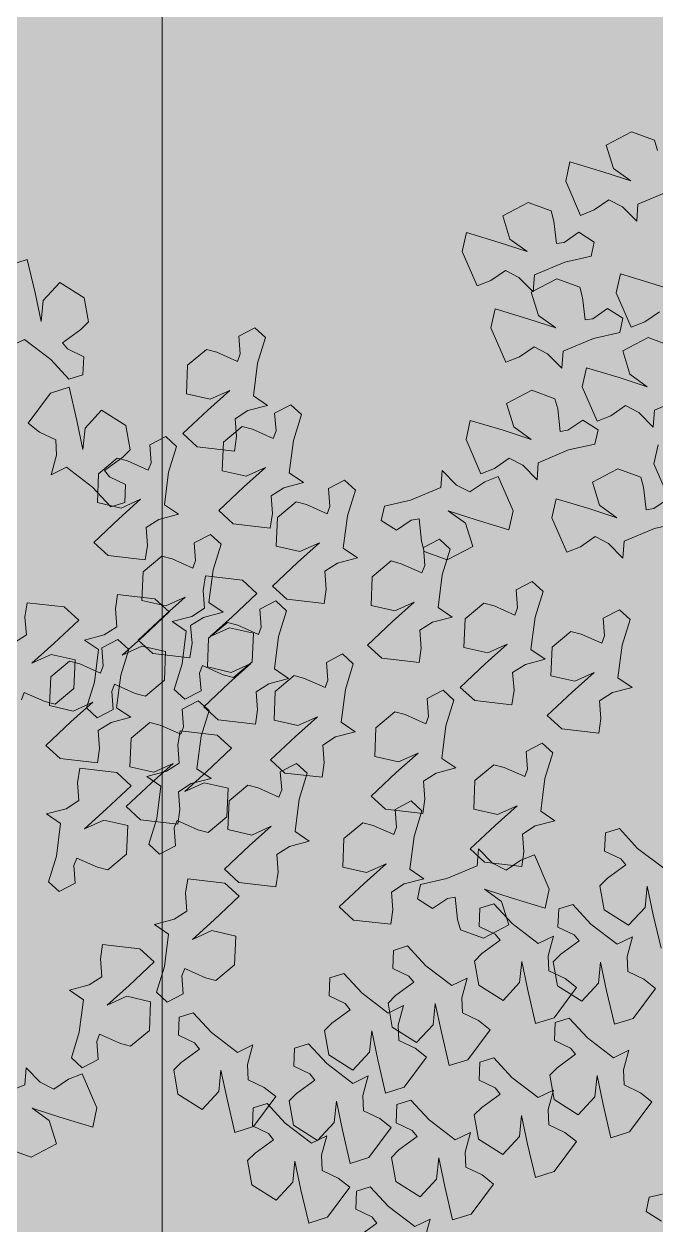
# Model space of a CAD drawing. Header units: metres. Extents: x 8 to 2416, y -346 to 476.
# Drawn here: x 77.363 to 77.851, y 107.146 to 108.073 of the extents above; entities that cross this region are included whole.
import ezdxf

# ---------------------------------------------------------------- set-up
doc = ezdxf.new("R2010")
doc.units = ezdxf.units.M
doc.linetypes.add('0', pattern=[0])
doc.linetypes.add('CONTINUA', pattern=[0])
doc.layers.get('0').update_dxf_attribs({"color": 250, "linetype": '0', "lineweight": 20})
doc.layers.add('ARBOLES', color=86, linetype='Continuous', lineweight=0)
doc.layers.add('grama', color=7, linetype='Continuous', lineweight=0, true_color=0x698c45)
doc.layers.add('Techos 2do', color=7, linetype='CONTINUA', lineweight=5, true_color=0x42391a)

# ---------------------------------------------------------------- blocks, each defined once
blk = doc.blocks.new('TREES')
at = {"layer": 'ARBOLES', "color": 252, "true_color": 0x8da178}
for p, q in [((-0.02161, 0.17486), (-0.02471, 0.17078)), ((-0.01485, 0.16891), (-0.02161, 0.17486)), ((-0.01112, 0.1749), (-0.01194, 0.16854)), ((-0.00358, 0.17531), (-0.01112, 0.1749)), ((0.00101, 0.17078), (-0.00358, 0.17531)), ((-0.02471, 0.17078), (-0.02491, 0.16095)), ((0.00054, 0.16802), (0.00101, 0.17078)), ((-0.00918, 0.16367), (-0.01485, 0.16891)), ((-0.01194, 0.16854), (-0.00918, 0.16367)), ((-0.00134, 0.16237), (0.00054, 0.16802)), ((0.0432, 0.16738), (0.04237, 0.16102)), ((0.05074, 0.16779), (0.0432, 0.16738)), ((0.05533, 0.16326), (0.05074, 0.16779)), ((0.03271, 0.16734), (0.02961, 0.16326)), ((0.03947, 0.16139), (0.03271, 0.16734)), ((-0.02107, 0.16073), (-0.01644, 0.16153)), ((-0.01644, 0.16153), (-0.014, 0.1584)), ((0.00066, 0.16182), (-0.00134, 0.16237)), ((0.00528, 0.16262), (0.00066, 0.16182)), ((0.00788, 0.15862), (0.00528, 0.16262)), ((0.02961, 0.16326), (0.02941, 0.15343)), ((0.04514, 0.15615), (0.03947, 0.16139)), ((0.05486, 0.1605), (0.05533, 0.16326)), ((-0.02491, 0.16095), (-0.02107, 0.16073)), ((-0.014, 0.1584), (-0.01216, 0.15338)), ((0.00556, 0.15556), (0.00788, 0.15862)), ((0.04237, 0.16102), (0.04514, 0.15615)), ((0.05297, 0.15485), (0.05486, 0.1605)), ((-0.01216, 0.15338), (-0.01, 0.1573)), ((-0.01, 0.1573), (-0.00136, 0.15702)), ((-0.00136, 0.15702), (0.00556, 0.15556)), ((0.05497, 0.1543), (0.05297, 0.15485)), ((0.0596, 0.1551), (0.05497, 0.1543)), ((0.0622, 0.1511), (0.0596, 0.1551)), ((-0.03565, 0.15233), (-0.03874, 0.14824)), ((-0.02889, 0.14637), (-0.03565, 0.15233)), ((-0.02516, 0.15237), (-0.02598, 0.146)), ((-0.01762, 0.15277), (-0.02516, 0.15237)), ((-0.01303, 0.14824), (-0.01762, 0.15277)), ((0.00817, 0.15327), (0.00508, 0.14919)), ((0.01493, 0.14732), (0.00817, 0.15327)), ((0.01866, 0.15331), (0.01784, 0.14695)), ((0.0262, 0.15372), (0.01866, 0.15331)), ((0.03079, 0.14919), (0.0262, 0.15372)), ((0.02941, 0.15343), (0.03325, 0.15321)), ((0.03325, 0.15321), (0.03788, 0.15401)), ((0.03788, 0.15401), (0.04032, 0.15089)), ((0.00508, 0.14919), (0.00487, 0.13936)), ((0.03033, 0.14643), (0.03079, 0.14919)), ((0.04032, 0.15089), (0.04215, 0.14586)), ((0.04215, 0.14586), (0.04432, 0.14978)), ((0.04432, 0.14978), (0.05296, 0.1495)), ((0.05296, 0.1495), (0.05988, 0.14804)), ((0.05988, 0.14804), (0.0622, 0.1511)), ((-0.03874, 0.14824), (-0.03895, 0.13841)), ((-0.02321, 0.14113), (-0.02889, 0.14637)), ((-0.02598, 0.146), (-0.02321, 0.14113)), ((-0.01538, 0.13983), (-0.01349, 0.14549)), ((-0.01349, 0.14549), (-0.01303, 0.14824)), ((0.02061, 0.14208), (0.01493, 0.14732)), ((0.01784, 0.14695), (0.02061, 0.14208)), ((0.02844, 0.14078), (0.03033, 0.14643)), ((0.06337, 0.1467), (0.06028, 0.14261)), ((0.07013, 0.14075), (0.06337, 0.1467)), ((0.07386, 0.14674), (0.07304, 0.14037)), ((0.0814, 0.14715), (0.07386, 0.14674)), ((0.08599, 0.14262), (0.0814, 0.14715)), ((0.06028, 0.14261), (0.06008, 0.13278)), ((0.08553, 0.13986), (0.08599, 0.14262)), ((-0.0351, 0.1382), (-0.03048, 0.139)), ((-0.03048, 0.139), (-0.02803, 0.13587)), ((-0.01338, 0.13928), (-0.01538, 0.13983)), ((-0.00875, 0.14008), (-0.01338, 0.13928)), ((-0.00616, 0.13608), (-0.00875, 0.14008)), ((0.00487, 0.13936), (0.00872, 0.13914)), ((0.00872, 0.13914), (0.01334, 0.13994)), ((0.01334, 0.13994), (0.01579, 0.13681)), ((0.03044, 0.14023), (0.02844, 0.14078)), ((0.03507, 0.14103), (0.03044, 0.14023)), ((0.03766, 0.13703), (0.03507, 0.14103)), ((0.07581, 0.13551), (0.07013, 0.14075)), ((0.07304, 0.14037), (0.07581, 0.13551)), ((0.08364, 0.13421), (0.08553, 0.13986)), ((-0.03895, 0.13841), (-0.0351, 0.1382)), ((-0.02803, 0.13587), (-0.0262, 0.13084)), ((-0.00847, 0.13303), (-0.00616, 0.13608)), ((0.01579, 0.13681), (0.01762, 0.13179)), ((0.03535, 0.13397), (0.03766, 0.13703)), ((0.06212, 0.13588), (0.05458, 0.13547)), ((0.06671, 0.13135), (0.06212, 0.13588)), ((-0.10343, 0.13343), (-0.10965, 0.13172)), ((-0.10127, 0.13165), (-0.10343, 0.13343)), ((-0.09422, 0.13305), (-0.09584, 0.12864)), ((-0.08946, 0.1333), (-0.09422, 0.13305)), ((-0.08797, 0.12976), (-0.08946, 0.1333)), ((-0.0262, 0.13084), (-0.02404, 0.13476)), ((-0.02404, 0.13476), (-0.01539, 0.13448)), ((-0.01539, 0.13448), (-0.00847, 0.13303)), ((-0.00759, 0.13449), (-0.01069, 0.1304)), ((-0.00083, 0.12853), (-0.00759, 0.13449)), ((0.0029, 0.13452), (0.00207, 0.12816)), ((0.01044, 0.13493), (0.0029, 0.13452)), ((0.01502, 0.1304), (0.01044, 0.13493)), ((0.01762, 0.13179), (0.01978, 0.13571)), ((0.01978, 0.13571), (0.02843, 0.13543)), ((0.02843, 0.13543), (0.03535, 0.13397)), ((0.04409, 0.13543), (0.04099, 0.13135)), ((0.05085, 0.12948), (0.04409, 0.13543)), ((0.05458, 0.13547), (0.05376, 0.12911)), ((0.06008, 0.13278), (0.06392, 0.13257)), ((0.06392, 0.13257), (0.06855, 0.13337)), ((0.06855, 0.13337), (0.07099, 0.13024)), ((0.08564, 0.13366), (0.08364, 0.13421)), ((0.09027, 0.13446), (0.08564, 0.13366)), ((0.09286, 0.13046), (0.09027, 0.13446)), ((-0.10965, 0.13172), (-0.11306, 0.12498)), ((-0.09732, 0.12719), (-0.10127, 0.13165)), ((-0.0927, 0.1245), (-0.08797, 0.12976)), ((-0.01069, 0.1304), (-0.01089, 0.12057)), ((0.01456, 0.12764), (0.01502, 0.1304)), ((0.04099, 0.13135), (0.04079, 0.12152)), ((0.05652, 0.12424), (0.05085, 0.12948)), ((0.06624, 0.12859), (0.06671, 0.13135)), ((0.07099, 0.13024), (0.07282, 0.12521)), ((0.09055, 0.1274), (0.09286, 0.13046)), ((-0.09584, 0.12864), (-0.09732, 0.12719)), ((0.00484, 0.12329), (-0.00083, 0.12853)), ((0.00207, 0.12816), (0.00484, 0.12329)), ((0.01267, 0.12199), (0.01456, 0.12764)), ((0.05376, 0.12911), (0.05652, 0.12424)), ((0.06436, 0.12294), (0.06624, 0.12859)), ((0.07282, 0.12521), (0.07499, 0.12914)), ((0.07499, 0.12914), (0.08363, 0.12886)), ((0.08363, 0.12886), (0.09055, 0.1274)), ((-0.11306, 0.12498), (-0.10796, 0.12109)), ((-0.09726, 0.11716), (-0.0927, 0.1245)), ((-0.04966, 0.12511), (-0.05276, 0.12102)), ((-0.0429, 0.11916), (-0.04966, 0.12511)), ((-0.03917, 0.12515), (-0.04, 0.11878)), ((-0.03163, 0.12556), (-0.03917, 0.12515)), ((-0.02704, 0.12103), (-0.03163, 0.12556)), ((0.07098, 0.12319), (0.06636, 0.12239)), ((0.07358, 0.11919), (0.07098, 0.12319)), ((-0.10236, 0.12105), (-0.10974, 0.11876)), ((-0.10796, 0.12109), (-0.10236, 0.12105)), ((-0.05276, 0.12102), (-0.05296, 0.11119)), ((-0.02751, 0.11827), (-0.02704, 0.12103)), ((-0.01089, 0.12057), (-0.00705, 0.12035)), ((-0.00705, 0.12035), (-0.00242, 0.12116)), ((-0.00242, 0.12116), (0.00002, 0.11803)), ((0.01467, 0.12144), (0.01267, 0.12199)), ((0.0193, 0.12224), (0.01467, 0.12144)), ((0.02189, 0.11824), (0.0193, 0.12224)), ((0.04079, 0.12152), (0.04463, 0.1213)), ((0.04463, 0.1213), (0.04926, 0.1221)), ((0.04926, 0.1221), (0.0517, 0.11897)), ((0.06636, 0.12239), (0.06436, 0.12294)), ((-0.10974, 0.11876), (-0.11827, 0.11588)), ((-0.09494, 0.11332), (-0.09726, 0.11716)), ((-0.03723, 0.11392), (-0.0429, 0.11916)), ((-0.04, 0.11878), (-0.03723, 0.11392)), ((-0.0294, 0.11262), (-0.02751, 0.11827)), ((0.00002, 0.11803), (0.00185, 0.113)), ((0.00185, 0.113), (0.00402, 0.11692)), ((0.00402, 0.11692), (0.01266, 0.11664)), ((0.01958, 0.11519), (0.02189, 0.11824)), ((0.02569, 0.11947), (0.02259, 0.11538)), ((0.03245, 0.11351), (0.02569, 0.11947)), ((0.03618, 0.11951), (0.03536, 0.11314)), ((0.04372, 0.11991), (0.03618, 0.11951)), ((0.04831, 0.11538), (0.04372, 0.11991)), ((0.0517, 0.11897), (0.05354, 0.11394)), ((0.05354, 0.11394), (0.0557, 0.11787)), ((0.0557, 0.11787), (0.06434, 0.11759)), ((0.06434, 0.11759), (0.07126, 0.11613)), ((0.07126, 0.11613), (0.07358, 0.11919)), ((-0.11827, 0.11588), (-0.11628, 0.11116)), ((-0.10577, 0.10929), (-0.10414, 0.11369)), ((-0.10414, 0.11369), (-0.10021, 0.11425)), ((-0.10021, 0.11425), (-0.09494, 0.11332)), ((-0.01986, 0.11572), (-0.02296, 0.11163)), ((-0.0131, 0.10977), (-0.01986, 0.11572)), ((-0.00937, 0.11576), (-0.01019, 0.10939)), ((-0.00183, 0.11616), (-0.00937, 0.11576)), ((0.00276, 0.11163), (-0.00183, 0.11616)), ((0.01266, 0.11664), (0.01958, 0.11519)), ((0.02259, 0.11538), (0.02239, 0.10555)), ((0.04784, 0.11263), (0.04831, 0.11538)), ((-0.12535, 0.11184), (-0.13157, 0.11013)), ((-0.12319, 0.11006), (-0.12535, 0.11184)), ((-0.11614, 0.11146), (-0.11776, 0.10705)), ((-0.11628, 0.11116), (-0.10787, 0.10607)), ((-0.11138, 0.11171), (-0.11614, 0.11146)), ((-0.10989, 0.10817), (-0.11138, 0.11171)), ((-0.05296, 0.11119), (-0.04912, 0.11098)), ((-0.04912, 0.11098), (-0.04449, 0.11178)), ((-0.04449, 0.11178), (-0.04205, 0.10865)), ((-0.0274, 0.11207), (-0.0294, 0.11262)), ((-0.02277, 0.11287), (-0.0274, 0.11207)), ((-0.02296, 0.11163), (-0.02316, 0.1018)), ((-0.02017, 0.10887), (-0.02277, 0.11287)), ((0.00229, 0.10888), (0.00276, 0.11163)), ((0.03812, 0.10827), (0.03245, 0.11351)), ((0.03536, 0.11314), (0.03812, 0.10827)), ((0.04596, 0.10697), (0.04784, 0.11263)), ((-0.13157, 0.11013), (-0.13498, 0.10339)), ((-0.11924, 0.1056), (-0.12319, 0.11006)), ((-0.11462, 0.10291), (-0.10989, 0.10817)), ((-0.10787, 0.10607), (-0.10577, 0.10929)), ((-0.04205, 0.10865), (-0.04022, 0.10362)), ((-0.04022, 0.10362), (-0.03805, 0.10755)), ((-0.03805, 0.10755), (-0.02941, 0.10727)), ((-0.02249, 0.10581), (-0.02017, 0.10887)), ((-0.00743, 0.10452), (-0.0131, 0.10977)), ((-0.01019, 0.10939), (-0.00743, 0.10452)), ((0.00041, 0.10322), (0.00229, 0.10888)), ((-0.11776, 0.10705), (-0.11924, 0.1056)), ((-0.02941, 0.10727), (-0.02249, 0.10581)), ((0.02239, 0.10555), (0.02623, 0.10534)), ((0.02623, 0.10534), (0.03086, 0.10614)), ((0.03086, 0.10614), (0.0333, 0.10301)), ((0.04795, 0.10642), (0.04596, 0.10697)), ((0.05258, 0.10722), (0.04795, 0.10642)), ((0.05518, 0.10322), (0.05258, 0.10722)), ((-0.13498, 0.10339), (-0.12988, 0.0995)), ((-0.11918, 0.09557), (-0.11462, 0.10291)), ((-0.10869, 0.10246), (-0.11491, 0.10075)), ((-0.10654, 0.10068), (-0.10869, 0.10246)), ((-0.09949, 0.10209), (-0.10111, 0.09768)), ((-0.09473, 0.10233), (-0.09949, 0.10209)), ((-0.09324, 0.0988), (-0.09473, 0.10233)), ((-0.02316, 0.1018), (-0.01932, 0.10159)), ((-0.01932, 0.10159), (-0.01469, 0.10239)), ((-0.01469, 0.10239), (-0.01225, 0.09926)), ((0.0024, 0.10267), (0.00041, 0.10322)), ((0.00703, 0.10347), (0.0024, 0.10267)), ((0.00963, 0.09947), (0.00703, 0.10347)), ((0.0333, 0.10301), (0.03514, 0.09798)), ((0.03514, 0.09798), (0.0373, 0.1019)), ((0.0373, 0.1019), (0.04594, 0.10162)), ((0.04594, 0.10162), (0.05286, 0.10017)), ((0.05286, 0.10017), (0.05518, 0.10322)), ((-0.12428, 0.09946), (-0.13166, 0.09717)), ((-0.12988, 0.0995), (-0.12428, 0.09946)), ((-0.11491, 0.10075), (-0.11833, 0.09402)), ((-0.10259, 0.09622), (-0.10654, 0.10068)), ((-0.09796, 0.09354), (-0.09324, 0.0988)), ((-0.01225, 0.09926), (-0.01041, 0.09423)), ((-0.01041, 0.09423), (-0.00825, 0.09816)), ((-0.00825, 0.09816), (0.00039, 0.09787)), ((0.00731, 0.09642), (0.00963, 0.09947)), ((-0.13166, 0.09717), (-0.14019, 0.09429)), ((-0.11686, 0.09173), (-0.11918, 0.09557)), ((-0.10111, 0.09768), (-0.10259, 0.09622)), ((-0.08941, 0.09494), (-0.09563, 0.09324)), ((-0.08726, 0.09316), (-0.08941, 0.09494)), ((-0.07545, 0.09481), (-0.08021, 0.09457)), ((-0.07396, 0.09128), (-0.07545, 0.09481)), ((0.00039, 0.09787), (0.00731, 0.09642)), ((-0.14019, 0.09429), (-0.1382, 0.08957)), ((-0.12768, 0.0877), (-0.12606, 0.0921)), ((-0.12606, 0.0921), (-0.12213, 0.09266)), ((-0.12213, 0.09266), (-0.11686, 0.09173)), ((-0.11833, 0.09402), (-0.11323, 0.09013)), ((-0.10253, 0.08619), (-0.09796, 0.09354)), ((-0.09563, 0.09324), (-0.09905, 0.0865)), ((-0.0833, 0.0887), (-0.08726, 0.09316)), ((-0.08021, 0.09457), (-0.08183, 0.09016)), ((-0.05666, 0.09413), (-0.05976, 0.09004)), ((-0.0499, 0.08818), (-0.05666, 0.09413)), ((-0.04617, 0.09417), (-0.04699, 0.0878)), ((-0.03863, 0.09457), (-0.04617, 0.09417)), ((-0.03404, 0.09004), (-0.03863, 0.09457)), ((0.01256, 0.09318), (0.00946, 0.08909)), ((0.01932, 0.08723), (0.01256, 0.09318)), ((0.02305, 0.09322), (0.02222, 0.08685)), ((0.03059, 0.09363), (0.02305, 0.09322)), ((0.03517, 0.08909), (0.03059, 0.09363)), ((0.04553, 0.09265), (0.04337, 0.0884)), ((0.04934, 0.09217), (0.04553, 0.09265)), ((0.05154, 0.08545), (0.04934, 0.09217)), ((-0.1382, 0.08957), (-0.12979, 0.08448)), ((-0.10763, 0.09009), (-0.11501, 0.08779)), ((-0.11323, 0.09013), (-0.10763, 0.09009)), ((-0.08183, 0.09016), (-0.0833, 0.0887)), ((-0.07868, 0.08602), (-0.07396, 0.09128)), ((-0.05976, 0.09004), (-0.05996, 0.08021)), ((-0.03451, 0.08729), (-0.03404, 0.09004)), ((-0.02688, 0.08848), (-0.02998, 0.0844)), ((-0.02012, 0.08253), (-0.02688, 0.08848)), ((-0.01639, 0.08852), (-0.01721, 0.08216)), ((-0.00885, 0.08893), (-0.01639, 0.08852)), ((-0.00426, 0.0844), (-0.00885, 0.08893)), ((0.00946, 0.08909), (0.00926, 0.07926)), ((0.03471, 0.08634), (0.03517, 0.08909)), ((-0.12979, 0.08448), (-0.12768, 0.0877)), ((-0.11501, 0.08779), (-0.12354, 0.08492)), ((-0.10021, 0.08235), (-0.10253, 0.08619)), ((-0.09905, 0.0865), (-0.09394, 0.08261)), ((-0.08324, 0.07867), (-0.07868, 0.08602)), ((-0.04423, 0.08293), (-0.0499, 0.08818)), ((-0.04699, 0.0878), (-0.04423, 0.08293)), ((-0.03639, 0.08163), (-0.03451, 0.08729)), ((0.02499, 0.08198), (0.01932, 0.08723)), ((0.02222, 0.08685), (0.02499, 0.08198)), ((0.03282, 0.08069), (0.03471, 0.08634)), ((0.04337, 0.0884), (0.04638, 0.08479)), ((0.05561, 0.07782), (0.05154, 0.08545)), ((-0.13541, 0.08237), (-0.13703, 0.07796)), ((-0.13065, 0.08262), (-0.13541, 0.08237)), ((-0.12916, 0.07909), (-0.13065, 0.08262)), ((-0.12354, 0.08492), (-0.12155, 0.08019)), ((-0.11103, 0.07832), (-0.10941, 0.08273)), ((-0.10941, 0.08273), (-0.10548, 0.08328)), ((-0.10548, 0.08328), (-0.10021, 0.08235)), ((-0.08835, 0.08257), (-0.09572, 0.08028)), ((-0.09394, 0.08261), (-0.08835, 0.08257)), ((-0.02998, 0.0844), (-0.03018, 0.07457)), ((-0.01445, 0.07729), (-0.02012, 0.08253)), ((-0.01721, 0.08216), (-0.01445, 0.07729)), ((-0.00472, 0.08164), (-0.00426, 0.0844)), ((0.0469, 0.08279), (0.04106, 0.08159)), ((0.04638, 0.08479), (0.0469, 0.08279)), ((-0.13851, 0.07651), (-0.14246, 0.08097)), ((-0.13388, 0.07382), (-0.12916, 0.07909)), ((-0.12155, 0.08019), (-0.11314, 0.0751)), ((-0.09572, 0.08028), (-0.10426, 0.0774)), ((-0.08066, 0.07898), (-0.08688, 0.07727)), ((-0.07851, 0.0772), (-0.08066, 0.07898)), ((-0.05996, 0.08021), (-0.05612, 0.08)), ((-0.05612, 0.08), (-0.05149, 0.0808)), ((-0.05149, 0.0808), (-0.04905, 0.07767)), ((-0.0344, 0.08108), (-0.03639, 0.08163)), ((-0.02977, 0.08188), (-0.0344, 0.08108)), ((-0.02717, 0.07788), (-0.02977, 0.08188)), ((-0.00661, 0.07599), (-0.00472, 0.08164)), ((0.00926, 0.07926), (0.0131, 0.07905)), ((0.0131, 0.07905), (0.01773, 0.07985)), ((0.01773, 0.07985), (0.02017, 0.07672)), ((0.03482, 0.08013), (0.03282, 0.08069)), ((0.03945, 0.08094), (0.03482, 0.08013)), ((0.03844, 0.08062), (0.03681, 0.07438)), ((0.04106, 0.08159), (0.03844, 0.08062)), ((0.04205, 0.07694), (0.03945, 0.08094)), ((-0.13703, 0.07796), (-0.13851, 0.07651)), ((-0.11314, 0.0751), (-0.11103, 0.07832)), ((-0.10426, 0.0774), (-0.10227, 0.07267)), ((-0.08688, 0.07727), (-0.0903, 0.07054)), ((-0.08093, 0.07484), (-0.08324, 0.07867)), ((-0.07456, 0.07274), (-0.07851, 0.0772)), ((-0.07146, 0.0786), (-0.07308, 0.07419)), ((-0.0667, 0.07885), (-0.07146, 0.0786)), ((-0.06521, 0.07532), (-0.0667, 0.07885)), ((-0.04905, 0.07767), (-0.04722, 0.07264)), ((-0.04722, 0.07264), (-0.04505, 0.07657)), ((-0.04505, 0.07657), (-0.03641, 0.07628)), ((-0.03641, 0.07628), (-0.02949, 0.07483)), ((-0.02949, 0.07483), (-0.02717, 0.07788)), ((-0.00461, 0.07544), (-0.00661, 0.07599)), ((0.00002, 0.07624), (-0.00461, 0.07544)), ((0.00261, 0.07224), (0.00002, 0.07624)), ((0.02017, 0.07672), (0.022, 0.07169)), ((0.03973, 0.07388), (0.04205, 0.07694)), ((0.0601, 0.07791), (0.05561, 0.07782)), ((0.05666, 0.07381), (0.0601, 0.07791)), ((0.11789, 0.07807), (0.10928, 0.07333)), ((0.12298, 0.07743), (0.11789, 0.07807)), ((0.12121, 0.0686), (0.12298, 0.07743)), ((-0.13844, 0.06648), (-0.13388, 0.07382)), ((-0.12096, 0.07428), (-0.12718, 0.07257)), ((-0.11881, 0.0725), (-0.12096, 0.07428)), ((-0.11176, 0.0739), (-0.11338, 0.0695)), ((-0.107, 0.07415), (-0.11176, 0.0739)), ((-0.10551, 0.07062), (-0.107, 0.07415)), ((-0.10227, 0.07267), (-0.09385, 0.06758)), ((-0.09175, 0.0708), (-0.09013, 0.07521)), ((-0.09013, 0.07521), (-0.0862, 0.07576)), ((-0.0862, 0.07576), (-0.08093, 0.07484)), ((-0.07308, 0.07419), (-0.07456, 0.07274)), ((-0.06993, 0.07005), (-0.06521, 0.07532)), ((-0.0526, 0.07388), (-0.05477, 0.06963)), ((-0.0488, 0.0734), (-0.0526, 0.07388)), ((-0.0466, 0.06668), (-0.0488, 0.0734)), ((-0.03018, 0.07457), (-0.02634, 0.07435)), ((-0.02634, 0.07435), (-0.02171, 0.07515)), ((-0.02171, 0.07515), (-0.01926, 0.07202)), ((0.022, 0.07169), (0.02417, 0.07562)), ((0.02417, 0.07562), (0.03281, 0.07534)), ((0.03281, 0.07534), (0.03973, 0.07388)), ((0.03681, 0.07438), (0.04093, 0.06805)), ((0.04686, 0.07052), (0.04969, 0.07535)), ((0.04969, 0.07535), (0.04799, 0.06782)), ((0.05517, 0.07013), (0.05666, 0.07381)), ((0.10928, 0.07333), (0.11102, 0.06989)), ((-0.12718, 0.07257), (-0.1306, 0.06584)), ((-0.11486, 0.06804), (-0.11881, 0.0725)), ((-0.11338, 0.0695), (-0.11486, 0.06804)), ((-0.11023, 0.06535), (-0.10551, 0.07062)), ((-0.09385, 0.06758), (-0.09175, 0.0708)), ((-0.0903, 0.07054), (-0.0852, 0.06664)), ((-0.07449, 0.06271), (-0.06993, 0.07005)), ((-0.05477, 0.06963), (-0.05176, 0.06602)), ((-0.01926, 0.07202), (-0.01743, 0.06699)), ((-0.01743, 0.06699), (-0.01527, 0.07092)), ((-0.01527, 0.07092), (-0.00663, 0.07064)), ((-0.00663, 0.07064), (0.00029, 0.06918)), ((0.00029, 0.06918), (0.00261, 0.07224)), ((0.04093, 0.06805), (0.04686, 0.07052)), ((0.05818, 0.06652), (0.05517, 0.07013)), ((0.06883, 0.07244), (0.06021, 0.0677)), ((0.07391, 0.0718), (0.06883, 0.07244)), ((0.07214, 0.06297), (0.07391, 0.0718)), ((0.11102, 0.06989), (0.11402, 0.06628)), ((-0.13613, 0.06264), (-0.13844, 0.06648)), ((-0.0796, 0.0666), (-0.08697, 0.06431)), ((-0.0852, 0.06664), (-0.0796, 0.0666)), ((-0.04252, 0.05906), (-0.0466, 0.06668)), ((0.00379, 0.06784), (0.00069, 0.06375)), ((0.01055, 0.06189), (0.00379, 0.06784)), ((0.01428, 0.06788), (0.01346, 0.06151)), ((0.02182, 0.06829), (0.01428, 0.06788)), ((0.02641, 0.06375), (0.02182, 0.06829)), ((0.04799, 0.06782), (0.04621, 0.05899)), ((0.05991, 0.06309), (0.05818, 0.06652)), ((0.06021, 0.0677), (0.06195, 0.06427)), ((0.09863, 0.06869), (0.09001, 0.06395)), ((0.10372, 0.06805), (0.09863, 0.06869)), ((0.10194, 0.05922), (0.10372, 0.06805)), ((0.1195, 0.06106), (0.12121, 0.0686)), ((0.12826, 0.06836), (0.12234, 0.06589)), ((0.13238, 0.06204), (0.12826, 0.06836)), ((-0.1414, 0.06357), (-0.13613, 0.06264)), ((-0.1306, 0.06584), (-0.1255, 0.06194)), ((-0.1148, 0.05801), (-0.11023, 0.06535)), ((-0.08697, 0.06431), (-0.09551, 0.06143)), ((-0.05124, 0.06402), (-0.05708, 0.06282)), ((-0.05176, 0.06602), (-0.05124, 0.06402)), ((0.00069, 0.06375), (0.00049, 0.05392)), ((0.02594, 0.061), (0.02641, 0.06375)), ((0.06195, 0.06427), (0.06496, 0.06066)), ((0.09001, 0.06395), (0.09175, 0.06052)), ((0.11402, 0.06628), (0.11254, 0.0626)), ((0.12234, 0.06589), (0.1195, 0.06106)), ((-0.1199, 0.0619), (-0.12728, 0.05961)), ((-0.1255, 0.06194), (-0.1199, 0.0619)), ((-0.09551, 0.06143), (-0.09352, 0.05671)), ((-0.07218, 0.05887), (-0.07449, 0.06271)), ((-0.0597, 0.06185), (-0.06133, 0.05561)), ((-0.05708, 0.06282), (-0.0597, 0.06185)), ((-0.03826, 0.06127), (-0.04136, 0.05718)), ((-0.0315, 0.05532), (-0.03826, 0.06127)), ((-0.02777, 0.06131), (-0.02859, 0.05494)), ((-0.02023, 0.06172), (-0.02777, 0.06131)), ((-0.01564, 0.05718), (-0.02023, 0.06172)), ((0.01622, 0.05665), (0.01055, 0.06189)), ((0.01346, 0.06151), (0.01622, 0.05665)), ((0.02406, 0.05535), (0.02594, 0.061)), ((0.0513, 0.05835), (0.05991, 0.06309)), ((0.06496, 0.06066), (0.06347, 0.05698)), ((0.07044, 0.05544), (0.07214, 0.06297)), ((0.07327, 0.06027), (0.07044, 0.05544)), ((0.07919, 0.06274), (0.07327, 0.06027)), ((0.08332, 0.05641), (0.07919, 0.06274)), ((0.09175, 0.06052), (0.09476, 0.05691)), ((0.11254, 0.0626), (0.1091, 0.0585)), ((0.13075, 0.0558), (0.13238, 0.06204)), ((-0.12728, 0.05961), (-0.13581, 0.05674)), ((-0.11248, 0.05417), (-0.1148, 0.05801)), ((-0.083, 0.05484), (-0.08138, 0.05925)), ((-0.08138, 0.05925), (-0.07745, 0.0598)), ((-0.07745, 0.0598), (-0.07218, 0.05887)), ((-0.06751, 0.05739), (-0.07373, 0.05568)), ((-0.06536, 0.05561), (-0.06751, 0.05739)), ((-0.05831, 0.05701), (-0.05993, 0.0526)), ((-0.05355, 0.05726), (-0.05831, 0.05701)), ((-0.05206, 0.05373), (-0.05355, 0.05726)), ((-0.03804, 0.05914), (-0.04252, 0.05906)), ((-0.04136, 0.05718), (-0.04156, 0.04735)), ((-0.04148, 0.05504), (-0.03804, 0.05914)), ((-0.01611, 0.05443), (-0.01564, 0.05718)), ((0.04621, 0.05899), (0.0513, 0.05835)), ((0.06347, 0.05698), (0.06003, 0.05288)), ((0.09476, 0.05691), (0.09327, 0.05323)), ((0.10024, 0.05169), (0.10194, 0.05922)), ((0.109, 0.05899), (0.10307, 0.05652)), ((0.11312, 0.05266), (0.109, 0.05899)), ((0.1091, 0.0585), (0.11358, 0.05859)), ((0.11358, 0.05859), (0.11766, 0.05097)), ((-0.13581, 0.05674), (-0.13382, 0.05201)), ((-0.1233, 0.05014), (-0.12168, 0.05455)), ((-0.12168, 0.05455), (-0.11775, 0.0551)), ((-0.11775, 0.0551), (-0.11248, 0.05417)), ((-0.09352, 0.05671), (-0.08511, 0.05162)), ((-0.08511, 0.05162), (-0.083, 0.05484)), ((-0.07373, 0.05568), (-0.07715, 0.04895)), ((-0.0614, 0.05115), (-0.06536, 0.05561)), ((-0.06133, 0.05561), (-0.0572, 0.04928)), ((-0.05678, 0.04846), (-0.05206, 0.05373)), ((-0.05128, 0.05175), (-0.04845, 0.05658)), ((-0.04845, 0.05658), (-0.05015, 0.04905)), ((-0.04297, 0.05136), (-0.04148, 0.05504)), ((-0.02583, 0.05007), (-0.0315, 0.05532)), ((-0.02859, 0.05494), (-0.02583, 0.05007)), ((-0.01799, 0.04878), (-0.01611, 0.05443)), ((0.00049, 0.05392), (0.00433, 0.05371)), ((0.00433, 0.05371), (0.00896, 0.05451)), ((0.00896, 0.05451), (0.0114, 0.05138)), ((0.02605, 0.0548), (0.02406, 0.05535)), ((0.03068, 0.0556), (0.02605, 0.0548)), ((0.03328, 0.0516), (0.03068, 0.0556)), ((0.08168, 0.05017), (0.08332, 0.05641)), ((0.10307, 0.05652), (0.10024, 0.05169)), ((0.1223, 0.05363), (0.12814, 0.05482)), ((0.12814, 0.05482), (0.13075, 0.0558)), ((-0.13382, 0.05201), (-0.12541, 0.04692)), ((-0.11403, 0.05193), (-0.11745, 0.0452)), ((-0.10781, 0.05364), (-0.11403, 0.05193)), ((-0.10566, 0.05186), (-0.10781, 0.05364)), ((-0.1017, 0.0474), (-0.10566, 0.05186)), ((-0.09861, 0.05326), (-0.10023, 0.04885)), ((-0.09385, 0.05351), (-0.09861, 0.05326)), ((-0.09236, 0.04998), (-0.09385, 0.05351)), ((-0.05993, 0.0526), (-0.0614, 0.05115)), ((-0.0572, 0.04928), (-0.05128, 0.05175)), ((-0.03996, 0.04775), (-0.04297, 0.05136)), ((0.0114, 0.05138), (0.01324, 0.04635)), ((0.03096, 0.04854), (0.03328, 0.0516)), ((0.06003, 0.05288), (0.06451, 0.05297)), ((0.06451, 0.05297), (0.06859, 0.04534)), ((0.09327, 0.05323), (0.08983, 0.04913)), ((0.11149, 0.04642), (0.11312, 0.05266)), ((0.11766, 0.05097), (0.11986, 0.04424)), ((0.12282, 0.05162), (0.1223, 0.05363)), ((0.12583, 0.04801), (0.12282, 0.05162)), ((0.13893, 0.05273), (0.13031, 0.04799)), ((0.14402, 0.05209), (0.13893, 0.05273)), ((0.14224, 0.04326), (0.14402, 0.05209)), ((-0.12541, 0.04692), (-0.1233, 0.05014)), ((-0.10023, 0.04885), (-0.1017, 0.0474)), ((-0.09708, 0.04471), (-0.09236, 0.04998)), ((-0.07715, 0.04895), (-0.07204, 0.04505)), ((-0.06134, 0.04112), (-0.05678, 0.04846)), ((-0.05015, 0.04905), (-0.05193, 0.04022)), ((-0.03822, 0.04432), (-0.03996, 0.04775)), ((-0.03772, 0.04714), (-0.03309, 0.04794)), ((-0.03309, 0.04794), (-0.03065, 0.04481)), ((-0.016, 0.04822), (-0.01799, 0.04878)), ((-0.01137, 0.04902), (-0.016, 0.04822)), ((-0.00877, 0.04502), (-0.01137, 0.04902)), ((0.01324, 0.04635), (0.0154, 0.05028)), ((0.0154, 0.05028), (0.02404, 0.05)), ((0.02404, 0.05), (0.03096, 0.04854)), ((0.05043, 0.04803), (0.04181, 0.04329)), ((0.05551, 0.04739), (0.05043, 0.04803)), ((0.05374, 0.03856), (0.05551, 0.04739)), ((0.07323, 0.048), (0.07907, 0.0492)), ((0.07375, 0.046), (0.07323, 0.048)), ((0.07907, 0.0492), (0.08168, 0.05017)), ((0.08983, 0.04913), (0.09431, 0.04922)), ((0.09431, 0.04922), (0.09839, 0.04159)), ((0.12366, 0.04377), (0.12583, 0.04801)), ((0.13031, 0.04799), (0.13205, 0.04455)), ((-0.11745, 0.0452), (-0.11235, 0.0413)), ((-0.10164, 0.03737), (-0.09708, 0.04471)), ((-0.06645, 0.04501), (-0.07382, 0.04272)), ((-0.07204, 0.04505), (-0.06645, 0.04501)), ((-0.04684, 0.03958), (-0.03822, 0.04432)), ((-0.04156, 0.04735), (-0.03772, 0.04714)), ((-0.03065, 0.04481), (-0.02881, 0.03978)), ((-0.01109, 0.04197), (-0.00877, 0.04502)), ((-0.00146, 0.04438), (-0.00456, 0.04029)), ((0.0053, 0.03842), (-0.00146, 0.04438)), ((0.00903, 0.04442), (0.00821, 0.03805)), ((0.01657, 0.04482), (0.00903, 0.04442)), ((0.02116, 0.04029), (0.01657, 0.04482)), ((0.06859, 0.04534), (0.07079, 0.03862)), ((0.07676, 0.04239), (0.07375, 0.046)), ((0.10303, 0.04425), (0.10887, 0.04545)), ((0.10355, 0.04225), (0.10303, 0.04425)), ((0.10887, 0.04545), (0.11149, 0.04642)), ((0.11986, 0.04424), (0.12366, 0.04377)), ((0.13205, 0.04455), (0.13506, 0.04094)), ((-0.10675, 0.04126), (-0.11412, 0.03897)), ((-0.11235, 0.0413), (-0.10675, 0.04126)), ((-0.07382, 0.04272), (-0.08236, 0.03984)), ((-0.05903, 0.03728), (-0.06134, 0.04112)), ((-0.02881, 0.03978), (-0.02665, 0.04371)), ((-0.02665, 0.04371), (-0.01801, 0.04343)), ((-0.01801, 0.04343), (-0.01109, 0.04197)), ((0.04181, 0.04329), (0.04355, 0.03986)), ((0.07459, 0.03814), (0.07676, 0.04239)), ((0.08548, 0.04333), (0.07686, 0.03859)), ((0.09057, 0.04269), (0.08548, 0.04333)), ((0.08879, 0.03386), (0.09057, 0.04269)), ((0.09839, 0.04159), (0.10059, 0.03487)), ((0.10656, 0.03864), (0.10355, 0.04225)), ((0.14054, 0.03572), (0.14224, 0.04326)), ((0.1493, 0.04302), (0.14337, 0.04055)), ((0.15342, 0.0367), (0.1493, 0.04302)), ((-0.11412, 0.03897), (-0.12266, 0.03609)), ((-0.08236, 0.03984), (-0.08037, 0.03512)), ((-0.06823, 0.03766), (-0.0643, 0.03821)), ((-0.0643, 0.03821), (-0.05903, 0.03728)), ((-0.05193, 0.04022), (-0.04684, 0.03958)), ((-0.00456, 0.04029), (-0.00476, 0.03046)), ((0.01097, 0.03318), (0.0053, 0.03842)), ((0.00821, 0.03805), (0.01097, 0.03318)), ((0.02069, 0.03754), (0.02116, 0.04029)), ((0.04355, 0.03986), (0.04656, 0.03625)), ((0.05203, 0.03103), (0.05374, 0.03856)), ((0.06079, 0.03833), (0.05487, 0.03585)), ((0.06491, 0.032), (0.06079, 0.03833)), ((0.07079, 0.03862), (0.07459, 0.03814)), ((0.07686, 0.03859), (0.0786, 0.03516)), ((0.10439, 0.03439), (0.10656, 0.03864)), ((0.13506, 0.04094), (0.13357, 0.03726)), ((0.14337, 0.04055), (0.14054, 0.03572)), ((-0.12266, 0.03609), (-0.12067, 0.03137)), ((-0.09554, 0.03487), (-0.10176, 0.03316)), ((-0.09933, 0.03353), (-0.10164, 0.03737)), ((-0.09339, 0.03309), (-0.09554, 0.03487)), ((-0.08158, 0.03474), (-0.08634, 0.03449)), ((-0.08009, 0.03121), (-0.08158, 0.03474)), ((-0.08037, 0.03512), (-0.07195, 0.03003)), ((-0.07198, 0.03504), (-0.0754, 0.0283)), ((-0.06576, 0.03674), (-0.07198, 0.03504)), ((-0.06985, 0.03325), (-0.06823, 0.03766)), ((-0.06361, 0.03497), (-0.06576, 0.03674)), ((-0.05965, 0.03051), (-0.06361, 0.03497)), ((-0.05656, 0.03637), (-0.05818, 0.03196)), ((-0.0518, 0.03662), (-0.05656, 0.03637)), ((-0.05031, 0.03308), (-0.0518, 0.03662)), ((0.01881, 0.03188), (0.02069, 0.03754)), ((0.04656, 0.03625), (0.04507, 0.03257)), ((0.05487, 0.03585), (0.05203, 0.03103)), ((0.0786, 0.03516), (0.08161, 0.03155)), ((0.10059, 0.03487), (0.10439, 0.03439)), ((0.1109, 0.03676), (0.10228, 0.03202)), ((0.11598, 0.03612), (0.1109, 0.03676)), ((0.11421, 0.02729), (0.11598, 0.03612)), ((0.13357, 0.03726), (0.13013, 0.03316)), ((0.15179, 0.03046), (0.15342, 0.0367)), ((-0.11015, 0.0295), (-0.10853, 0.03391)), ((-0.10853, 0.03391), (-0.1046, 0.03446)), ((-0.10176, 0.03316), (-0.10518, 0.02643)), ((-0.1046, 0.03446), (-0.09933, 0.03353)), ((-0.08944, 0.02863), (-0.09339, 0.03309)), ((-0.08634, 0.03449), (-0.08796, 0.03009)), ((-0.07195, 0.03003), (-0.06985, 0.03325)), ((-0.05818, 0.03196), (-0.05965, 0.03051)), ((-0.05503, 0.02782), (-0.05031, 0.03308)), ((0.02081, 0.03133), (0.01881, 0.03188)), ((0.02543, 0.03213), (0.02081, 0.03133)), ((0.02803, 0.02813), (0.02543, 0.03213)), ((0.04507, 0.03257), (0.04163, 0.02847)), ((0.06328, 0.02576), (0.06491, 0.032)), ((0.08709, 0.02633), (0.08879, 0.03386)), ((0.09584, 0.03363), (0.08992, 0.03116)), ((0.09997, 0.0273), (0.09584, 0.03363)), ((0.10228, 0.03202), (0.10402, 0.02859)), ((0.13013, 0.03316), (0.13461, 0.03325)), ((0.13461, 0.03325), (0.13869, 0.02563)), ((-0.12067, 0.03137), (-0.11226, 0.02628)), ((-0.11226, 0.02628), (-0.11015, 0.0295)), ((-0.08796, 0.03009), (-0.08944, 0.02863)), ((-0.08481, 0.02594), (-0.08009, 0.03121)), ((-0.00476, 0.03046), (-0.00092, 0.03025)), ((-0.00092, 0.03025), (0.00371, 0.03105)), ((0.00371, 0.03105), (0.00615, 0.02792)), ((0.04163, 0.02847), (0.04611, 0.02855)), ((0.04611, 0.02855), (0.05019, 0.02093)), ((0.08161, 0.03155), (0.08012, 0.02787)), ((0.08992, 0.03116), (0.08709, 0.02633)), ((0.10402, 0.02859), (0.10703, 0.02498)), ((0.14917, 0.02948), (0.15179, 0.03046)), ((-0.10518, 0.02643), (-0.10008, 0.02253)), ((-0.08938, 0.0186), (-0.08481, 0.02594)), ((-0.0754, 0.0283), (-0.07029, 0.02441)), ((-0.05959, 0.02047), (-0.05503, 0.02782)), ((-0.04473, 0.0264), (-0.05095, 0.0247)), ((-0.04257, 0.02462), (-0.04473, 0.0264)), ((-0.03552, 0.02603), (-0.03714, 0.02162)), ((-0.03076, 0.02627), (-0.03552, 0.02603)), ((-0.02927, 0.02274), (-0.03076, 0.02627)), ((0.00615, 0.02792), (0.00799, 0.02289)), ((0.00799, 0.02289), (0.01015, 0.02681)), ((0.01015, 0.02681), (0.01879, 0.02653)), ((0.01879, 0.02653), (0.02571, 0.02508)), ((0.02571, 0.02508), (0.02803, 0.02813)), ((0.06067, 0.02478), (0.06328, 0.02576)), ((0.08012, 0.02787), (0.07668, 0.02377)), ((0.09833, 0.02106), (0.09997, 0.0273)), ((0.1125, 0.01976), (0.11421, 0.02729)), ((-0.09448, 0.0225), (-0.10186, 0.0202)), ((-0.10008, 0.02253), (-0.09448, 0.0225)), ((-0.0647, 0.02437), (-0.07207, 0.02208)), ((-0.07029, 0.02441), (-0.0647, 0.02437)), ((-0.05095, 0.0247), (-0.05436, 0.01796)), ((-0.03862, 0.02016), (-0.04257, 0.02462)), ((-0.03399, 0.01748), (-0.02927, 0.02274)), ((0.05483, 0.02359), (0.06067, 0.02478)), ((0.05535, 0.02159), (0.05483, 0.02359)), ((0.06708, 0.02269), (0.05846, 0.01795)), ((0.07217, 0.02205), (0.06708, 0.02269)), ((0.07668, 0.02377), (0.08116, 0.02386)), ((0.08116, 0.02386), (0.08524, 0.01623)), ((-0.10186, 0.0202), (-0.11039, 0.01733)), ((-0.07207, 0.02208), (-0.08061, 0.0192)), ((-0.08061, 0.0192), (-0.07862, 0.01447)), ((-0.05728, 0.01664), (-0.05959, 0.02047)), ((-0.03714, 0.02162), (-0.03862, 0.02016)), ((0.05019, 0.02093), (0.05239, 0.01421)), ((0.05836, 0.01798), (0.05535, 0.02159)), ((-0.11039, 0.01733), (-0.1084, 0.0126)), ((-0.08706, 0.01476), (-0.08938, 0.0186)), ((-0.0681, 0.01261), (-0.06648, 0.01701)), ((-0.06648, 0.01701), (-0.06255, 0.01757)), ((-0.06255, 0.01757), (-0.05728, 0.01664)), ((-0.05436, 0.01796), (-0.04926, 0.01407)), ((-0.03856, 0.01013), (-0.03399, 0.01748)), ((-0.09788, 0.01073), (-0.09626, 0.01514)), ((-0.09626, 0.01514), (-0.09233, 0.01569)), ((-0.09233, 0.01569), (-0.08706, 0.01476)), ((-0.07862, 0.01447), (-0.07021, 0.00938)), ((-0.04366, 0.01403), (-0.05104, 0.01174)), ((-0.04926, 0.01407), (-0.04366, 0.01403)), ((-0.1084, 0.0126), (-0.09999, 0.00751)), ((-0.09999, 0.00751), (-0.09788, 0.01073)), ((-0.07021, 0.00938), (-0.0681, 0.01261)), ((-0.05104, 0.01174), (-0.05957, 0.00886)), ((-0.12884, 0.00629), (-0.13101, 0.00204)), ((-0.12504, 0.00581), (-0.12884, 0.00629)), ((-0.12284, -0.00091), (-0.12504, 0.00581)), ((0.13588, -0.11185), (0.13389, -0.10712)), ((0.11255, -0.10929), (0.11486, -0.11312)), ((0.11486, -0.11312), (0.1103, -0.12047)), ((0.12734, -0.11473), (0.13588, -0.11185)), ((0.09306, -0.11613), (0.09095, -0.11935)), ((0.10147, -0.12122), (0.09306, -0.11613)), ((0.11997, -0.11702), (0.12734, -0.11473)), ((0.03756, -0.12087), (0.03512, -0.11775)), ((0.09095, -0.11935), (0.08933, -0.12375)), ((0.12557, -0.11706), (0.11997, -0.11702)), ((0.13067, -0.12095), (0.12557, -0.11706)), ((0.02047, -0.12116), (0.02247, -0.12171)), ((0.02247, -0.12171), (0.02058, -0.12736)), ((0.0303, -0.12301), (0.03597, -0.12825)), ((0.03307, -0.12788), (0.0303, -0.12301)), ((0.04219, -0.12007), (0.03756, -0.12087)), ((0.04603, -0.12029), (0.04219, -0.12007)), ((0.04583, -0.13012), (0.04603, -0.12029)), ((0.10346, -0.12594), (0.10147, -0.12122)), ((0.1103, -0.12047), (0.10558, -0.12573)), ((0.12725, -0.12769), (0.13067, -0.12095)), ((-0.08021, -0.13153), (-0.08429, -0.1239)), ((0.08013, -0.12338), (0.08245, -0.12722)), ((0.0854, -0.12431), (0.08013, -0.12338)), ((0.08933, -0.12375), (0.0854, -0.12431)), ((0.09493, -0.12882), (0.10346, -0.12594)), ((0.10558, -0.12573), (0.10707, -0.12927)), ((0.11183, -0.12902), (0.11345, -0.12461)), ((0.11345, -0.12461), (0.11493, -0.12316)), ((0.11493, -0.12316), (0.11888, -0.12762)), ((-0.09738, -0.12873), (-0.09901, -0.13497)), ((0.02058, -0.12736), (0.02012, -0.13012)), ((0.03224, -0.13424), (0.03307, -0.12788)), ((0.03597, -0.12825), (0.04273, -0.1342)), ((0.08245, -0.12722), (0.07788, -0.13456)), ((0.08755, -0.13111), (0.09493, -0.12882)), ((0.10707, -0.12927), (0.11183, -0.12902)), ((0.11888, -0.12762), (0.12103, -0.12939)), ((0.12103, -0.12939), (0.12725, -0.12769)), ((-0.07573, -0.13144), (-0.08021, -0.13153)), ((-0.07917, -0.13554), (-0.07573, -0.13144)), ((-0.00876, -0.13056), (-0.01093, -0.13448)), ((-0.00693, -0.13559), (-0.00876, -0.13056)), ((0.02012, -0.13012), (0.0247, -0.13465)), ((0.04273, -0.1342), (0.04583, -0.13012)), ((0.09315, -0.13115), (0.08755, -0.13111)), ((0.09825, -0.13504), (0.09315, -0.13115)), ((-0.09901, -0.13497), (-0.09489, -0.1413)), ((-0.08897, -0.13883), (-0.08613, -0.134)), ((-0.08613, -0.134), (-0.08784, -0.14153)), ((-0.08065, -0.13922), (-0.07917, -0.13554)), ((-0.02649, -0.13275), (-0.02881, -0.1358)), ((-0.01957, -0.1342), (-0.02649, -0.13275)), ((-0.01093, -0.13448), (-0.01957, -0.1342)), ((-0.00449, -0.13871), (-0.00693, -0.13559)), ((0.0247, -0.13465), (0.03224, -0.13424)), ((0.07788, -0.13456), (0.07316, -0.13982)), ((0.09483, -0.14178), (0.09825, -0.13504)), ((-0.09489, -0.1413), (-0.08897, -0.13883)), ((-0.02881, -0.1358), (-0.02621, -0.1398)), ((0.00014, -0.13791), (-0.00449, -0.13871)), ((0.00398, -0.13813), (0.00014, -0.13791)), ((0.00378, -0.14796), (0.00398, -0.13813)), ((0.01994, -0.13837), (0.01763, -0.14142)), ((0.02686, -0.13983), (0.01994, -0.13837)), ((0.03767, -0.13618), (0.03551, -0.14011)), ((0.0395, -0.14121), (0.03767, -0.13618)), ((0.07941, -0.14311), (0.08103, -0.1387)), ((0.08103, -0.1387), (0.08251, -0.13725)), ((0.08251, -0.13725), (0.08646, -0.14171)), ((-0.08784, -0.14153), (-0.08961, -0.15036)), ((-0.07765, -0.14283), (-0.08065, -0.13922)), ((-0.05433, -0.14088), (-0.0565, -0.1448)), ((-0.0525, -0.14591), (-0.05433, -0.14088)), ((-0.02621, -0.1398), (-0.02158, -0.139)), ((-0.02158, -0.139), (-0.01958, -0.13955)), ((-0.01958, -0.13955), (-0.02147, -0.1452)), ((-0.01175, -0.14085), (-0.00608, -0.14609)), ((-0.00898, -0.14572), (-0.01175, -0.14085)), ((0.01763, -0.14142), (0.02022, -0.14542)), ((0.03551, -0.14011), (0.02686, -0.13983)), ((0.04195, -0.14434), (0.0395, -0.14121)), ((0.07316, -0.13982), (0.07465, -0.14336)), ((0.08646, -0.14171), (0.08861, -0.14349)), ((0.08861, -0.14349), (0.09483, -0.14178)), ((-0.07591, -0.14626), (-0.07765, -0.14283)), ((-0.07206, -0.14307), (-0.07437, -0.14612)), ((-0.06514, -0.14452), (-0.07206, -0.14307)), ((-0.0565, -0.1448), (-0.06514, -0.14452)), ((-0.02147, -0.1452), (-0.02194, -0.14796)), ((0.02022, -0.14542), (0.02485, -0.14462)), ((0.02485, -0.14462), (0.02685, -0.14517)), ((0.02685, -0.14517), (0.02496, -0.15083)), ((0.04657, -0.14354), (0.04195, -0.14434)), ((0.05042, -0.14375), (0.04657, -0.14354)), ((0.05021, -0.15358), (0.05042, -0.14375)), ((0.07465, -0.14336), (0.07941, -0.14311)), ((-0.08452, -0.151), (-0.07591, -0.14626)), ((-0.07437, -0.14612), (-0.07178, -0.15012)), ((-0.05006, -0.14904), (-0.0525, -0.14591)), ((-0.04543, -0.14823), (-0.05006, -0.14904)), ((-0.04159, -0.14845), (-0.04543, -0.14823)), ((-0.02194, -0.14796), (-0.01735, -0.15249)), ((-0.00981, -0.15208), (-0.00898, -0.14572)), ((-0.00608, -0.14609), (0.00068, -0.15204)), ((0.00068, -0.15204), (0.00378, -0.14796)), ((0.03468, -0.14647), (0.04036, -0.15172)), ((0.03745, -0.15134), (0.03468, -0.14647)), ((-0.08961, -0.15036), (-0.08452, -0.151)), ((-0.07178, -0.15012), (-0.06715, -0.14932)), ((-0.06715, -0.14932), (-0.06515, -0.14987)), ((-0.06515, -0.14987), (-0.06704, -0.15553)), ((-0.05732, -0.15117), (-0.05164, -0.15641)), ((-0.05455, -0.15604), (-0.05732, -0.15117)), ((-0.04179, -0.15828), (-0.04159, -0.14845)), ((0.02496, -0.15083), (0.0245, -0.15358)), ((0.03663, -0.15771), (0.03745, -0.15134)), ((-0.01735, -0.15249), (-0.00981, -0.15208)), ((0.0245, -0.15358), (0.02909, -0.15811)), ((0.04036, -0.15172), (0.04712, -0.15767)), ((0.04712, -0.15767), (0.05021, -0.15358)), ((-0.06704, -0.15553), (-0.0675, -0.15828)), ((-0.05537, -0.1624), (-0.05455, -0.15604)), ((-0.05164, -0.15641), (-0.04489, -0.16237)), ((0.0035, -0.1559), (0.00134, -0.15982)), ((0.00534, -0.16093), (0.0035, -0.1559)), ((0.02909, -0.15811), (0.03663, -0.15771)), ((-0.0675, -0.15828), (-0.06291, -0.16281)), ((-0.04489, -0.16237), (-0.04179, -0.15828)), ((-0.01422, -0.15808), (-0.01654, -0.16114)), ((-0.0073, -0.15954), (-0.01422, -0.15808)), ((0.00134, -0.15982), (-0.0073, -0.15954)), ((0.00778, -0.16405), (0.00534, -0.16093)), ((0.02696, -0.16091), (0.02465, -0.16396)), ((0.03388, -0.16236), (0.02696, -0.16091)), ((0.04469, -0.15872), (0.04252, -0.16264)), ((0.04652, -0.16375), (0.04469, -0.15872)), ((-0.06291, -0.16281), (-0.05537, -0.1624)), ((-0.05277, -0.16373), (-0.05509, -0.16678)), ((-0.04585, -0.16519), (-0.05277, -0.16373)), ((-0.03505, -0.16154), (-0.03721, -0.16547)), ((-0.03322, -0.16657), (-0.03505, -0.16154)), ((-0.01654, -0.16114), (-0.01394, -0.16514)), ((0.01241, -0.16325), (0.00778, -0.16405)), ((0.01625, -0.16347), (0.01241, -0.16325)), ((0.01605, -0.1733), (0.01625, -0.16347)), ((0.02465, -0.16396), (0.02724, -0.16796)), ((0.04252, -0.16264), (0.03388, -0.16236)), ((0.04896, -0.16688), (0.04652, -0.16375)), ((-0.05509, -0.16678), (-0.05249, -0.17078)), ((-0.03721, -0.16547), (-0.04585, -0.16519)), ((-0.03077, -0.1697), (-0.03322, -0.16657)), ((-0.01394, -0.16514), (-0.00932, -0.16434)), ((-0.00932, -0.16434), (-0.00732, -0.16489)), ((-0.00732, -0.16489), (-0.0092, -0.17054)), ((0.00052, -0.16619), (0.00619, -0.17143)), ((0.00328, -0.17106), (0.00052, -0.16619)), ((0.02724, -0.16796), (0.03187, -0.16716)), ((0.03187, -0.16716), (0.03387, -0.16771)), ((0.05359, -0.16608), (0.04896, -0.16688)), ((0.05743, -0.16629), (0.05359, -0.16608)), ((0.05723, -0.17612), (0.05743, -0.16629)), ((-0.05249, -0.17078), (-0.04787, -0.16998)), ((-0.04787, -0.16998), (-0.04587, -0.17053)), ((-0.02614, -0.1689), (-0.03077, -0.1697)), ((-0.0223, -0.16911), (-0.02614, -0.1689)), ((-0.0225, -0.17894), (-0.0223, -0.16911)), ((0.03387, -0.16771), (0.03198, -0.17337)), ((0.0417, -0.16901), (0.04738, -0.17425)), ((0.04447, -0.17388), (0.0417, -0.16901)), ((-0.04587, -0.17053), (-0.04775, -0.17619)), ((-0.03803, -0.17183), (-0.03236, -0.17708)), ((-0.03527, -0.1767), (-0.03803, -0.17183)), ((-0.0092, -0.17054), (-0.00967, -0.1733)), ((-0.00967, -0.1733), (-0.00508, -0.17783)), ((0.00246, -0.17742), (0.00328, -0.17106)), ((0.00619, -0.17143), (0.01295, -0.17738)), ((0.01295, -0.17738), (0.01605, -0.1733)), ((0.03198, -0.17337), (0.03152, -0.17612)), ((-0.04775, -0.17619), (-0.04822, -0.17894)), ((-0.03609, -0.18307), (-0.03527, -0.1767)), ((0.03152, -0.17612), (0.03611, -0.18065)), ((0.04365, -0.18025), (0.04447, -0.17388)), ((0.04738, -0.17425), (0.05413, -0.18021)), ((0.05413, -0.18021), (0.05723, -0.17612)), ((-0.04822, -0.17894), (-0.04363, -0.18347)), ((-0.03236, -0.17708), (-0.0256, -0.18303)), ((-0.0256, -0.18303), (-0.0225, -0.17894)), ((-0.00508, -0.17783), (0.00246, -0.17742)), ((-0.04363, -0.18347), (-0.03609, -0.18307)), ((0.03611, -0.18065), (0.04365, -0.18025))]:
    blk.add_line(p, q, dxfattribs=at)
blk = doc.blocks.new('TECHO NASAS 09')
at = {"layer": 'Techos 2do'}
h = blk.add_hatch(dxfattribs=at)
h.set_pattern_fill('AR-RSHKE', color=256, scale=0.001, angle=180)
h.set_pattern_definition([(180, (-129.53044, -45.71045), (-0.6477, -0.3048), [0.1524, -0.127, 0.1778, -0.0762, 0.2286, -0.1016]), (180, (-129.68284, -45.72315), (-0.6477, -0.3048), [0.127, -0.4826, 0.1016, -0.1524]), (180, (-129.98764, -45.6914), (-0.6477, -0.3048), [0.0762, -0.7874]), (270, (-129.53044, -45.71045), (0.2159, -0.3048), [0.2921, -0.9271]), (270, (-129.68284, -45.71045), (0.2159, -0.3048), [0.28575, -0.93345]), (270, (-129.80984, -45.71045), (0.2159, -0.3048), [0.2667, -0.9525]), (270, (-129.98764, -45.6914), (0.2159, -0.3048), [0.2921, -0.9271]), (270, (-130.06384, -45.6914), (0.2159, -0.3048), [0.2921, -0.9271]), (270, (-130.29244, -45.71045), (0.2159, -0.3048), [0.2794, -0.9398])])
h.paths.add_polyline_path([(53.50155, 228.10133), (56.05272, 225.2049), (62.85155, 232.00133), (34.85155, 232.00133), (34.85155, 231.95133), (38.70155, 228.10133)])
h.paths.add_polyline_path([(38.70155, 228.10133), (34.85155, 224.25133), (34.85155, 224.20133), (49.54829, 224.20133), (53.44829, 228.10133)])
h.paths.add_polyline_path([(37.45155, 218.01225), (41.35701, 214.10679), (53.45375, 214.10679), (49.54829, 218.01225)])
h.paths.add_polyline_path([(41.35701, 214.10679), (37.45155, 210.20133), (62.85155, 210.20133), (56.06267, 216.99021), (53.50701, 214.10679)])
blk.add_line((34.85155, 232.00133), (62.85155, 232.00133), dxfattribs=at)
blk = doc.blocks.new('A$Ce2e88e26')
at = {"layer": 'grama', "transparency": 33554503}
h = blk.add_hatch(color=256, dxfattribs=at)
h.dxf.hatch_style = 1
edge = h.paths.add_edge_path()
edge.add_line((60.41356, 33.02585), (0.66518, 33.01621))
edge.add_line((0.66518, 33.01621), (0.64299, 32.01621))
edge.add_line((0.64299, 32.01621), (16.95534, 32.01884))
edge.add_arc((16.95544, 31.41884), 0.6, 0.00924, 90.00924, ccw=False)
edge.add_line((17.55544, 31.41894), (17.55583, 29.01894))
edge.add_arc((16.95583, 29.01884), 0.6, -89.99076, 0.00924, ccw=False)
edge.add_line((16.95592, 28.41884), (15.65595, 28.41863))
edge.add_arc((15.656, 28.11863), 0.3, 90.00924, 180.01385)
edge.add_line((15.356, 28.11856), (15.35602, 28.01733))
edge.add_line((15.35602, 28.01733), (31.95602, 28.01733))
edge.add_line((31.95602, 28.01733), (31.95602, 28.31733))
edge.add_line((31.95602, 28.31733), (41.80602, 28.31733))
edge.add_line((41.80602, 28.31733), (41.80602, 22.51733))
edge.add_line((41.80602, 22.51733), (42.80602, 22.51733))
edge.add_line((42.80602, 22.51733), (42.80602, 28.32417))
edge.add_line((42.80602, 28.32417), (50.36784, 28.32417))
edge.add_line((50.36784, 28.32417), (50.36784, 22.81733))
edge.add_line((50.36784, 22.81733), (50.96784, 22.81733))
edge.add_line((50.96784, 22.81733), (50.96784, 13.23101))
edge.add_line((50.96784, 13.23101), (50.36784, 13.22966))
edge.add_line((50.36784, 13.22966), (50.36784, 7.72144))
edge.add_line((50.36784, 7.72144), (42.80602, 7.72417))
edge.add_line((42.80602, 7.72417), (42.80602, 13.52825))
edge.add_line((42.80602, 13.52825), (41.80602, 13.52825))
edge.add_line((41.80602, 13.52825), (41.80602, 7.82825))
edge.add_line((41.80602, 7.82825), (31.95602, 7.82825))
edge.add_line((31.95602, 7.82825), (31.95602, 8.02825))
edge.add_line((31.95602, 8.02825), (7.55602, 8.02825))
edge.add_line((7.55602, 8.02825), (7.55602, 14.42825))
edge.add_line((7.55602, 14.42825), (6.42707, 14.42825))
edge.add_line((6.42707, 14.42825), (6.42707, 15.32825))
edge.add_line((6.42707, 15.32825), (6.02707, 15.32825))
edge.add_line((6.02707, 15.32825), (6.02707, 20.71733))
edge.add_line((6.02707, 20.71733), (6.42707, 20.71733))
edge.add_line((6.42707, 20.71733), (6.42707, 21.61733))
edge.add_line((6.42707, 21.61733), (7.55602, 21.61733))
edge.add_line((7.55602, 21.61733), (7.55602, 28.01733))
edge.add_line((7.55602, 28.01733), (7.75599, 28.01733))
edge.add_line((7.75599, 28.01733), (7.75597, 28.11736))
edge.add_arc((7.45597, 28.11731), 0.3, 0.00924, 90.00924)
edge.add_line((7.45592, 28.41731), (4.76785, 28.41688))
edge.add_arc((4.76798, 27.61688), 0.8, 90.00924, 198.79711)
edge.add_arc((-23.41914, 18.02279), 28.97516, -26.202094, 18.797106, ccw=False)
edge.add_arc((0.78411, 6.11221), 2, 270, 333.79791, ccw=False)
edge.add_line((0.78411, 4.11221), (0.02407, 4.11221))
edge.add_line((0.02407, 4.11221), (0, 3.02687))
edge.add_line((0, 3.02687), (59.90952, 3.02675))
edge.add_line((59.90952, 3.02675), (60.41356, 33.02585))
blk.add_blockref('TECHO NASAS 09', (-20.39553, -203.084))
at = {"layer": 'ARBOLES', "xscale": 2.935254890295517, "yscale": 2.935254890295517, "zscale": 2.935254890295517, "rotation": 354.6252016265699}
for p in [(19.65405, 29.38576), (19.66045, 28.49014)]:
    blk.add_blockref('TREES', p, dxfattribs=at)

msp = doc.modelspace()

# ---------------------------------------------------------------- block references
at = {"rotation": 90}
msp.add_blockref('A$Ce2e88e26', (106.38696, 87.87076), dxfattribs=at)

doc.saveas('drawing.dxf')
